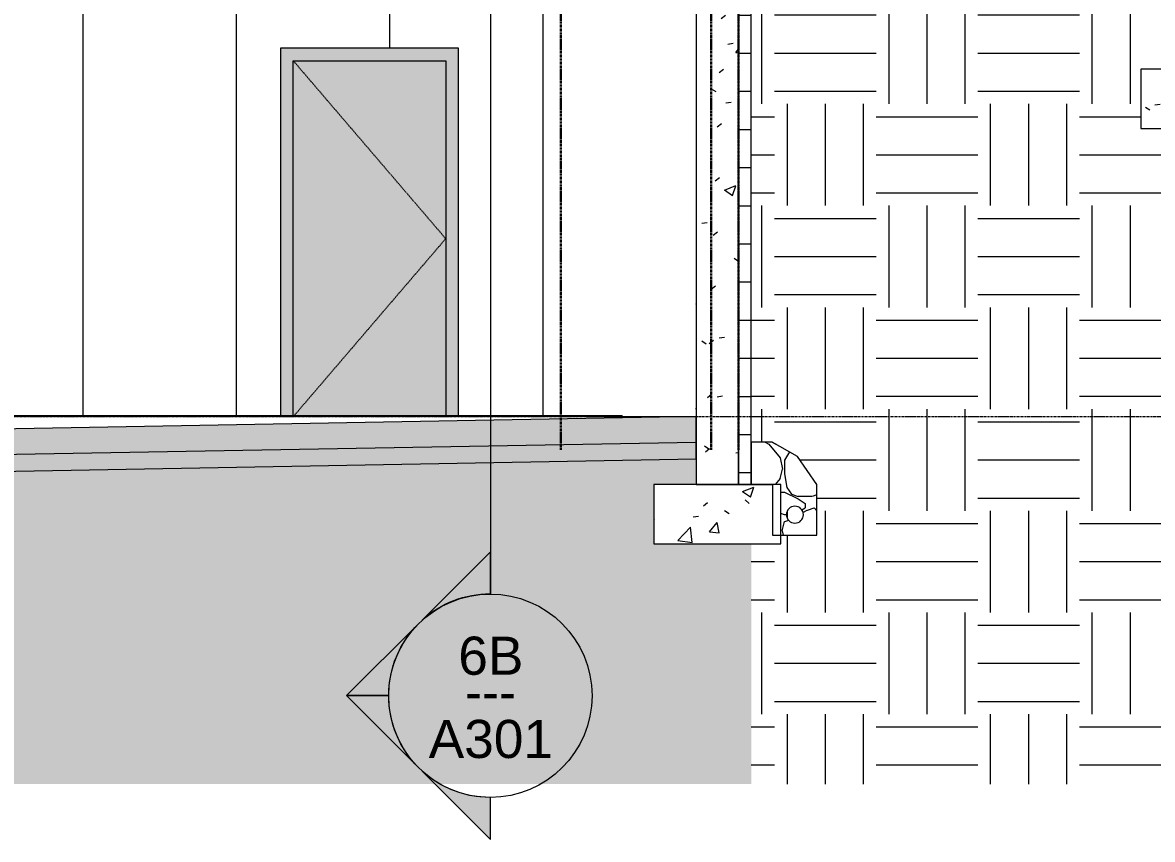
# Model space of a CAD drawing. Header units: inches. Extents: x 1718 to 6958, y -253 to 585.
# Drawn here: x 3660.3 to 3927, y -251.8 to -59 of the extents above; entities that cross this region are included whole.
import ezdxf

# ---------------------------------------------------------------- set-up
doc = ezdxf.new("R2010")
doc.units = ezdxf.units.IN
doc.header["$MEASUREMENT"] = 0
for name, pattern in [('Dash 1_16_', [0.125, 0.0625, -0.0625]), ('Grid Line 1_2_', [0.875, 0.5, -0.125, 0.125, -0.125]), ('Grid Line 1_2__2_', [0.875, 0.5, -0.125, 0.125, -0.125])]:
    doc.linetypes.add(name, pattern=pattern)
for name, color, linetype, lineweight in [('0-1', 7, 'Continuous', 5), ('0-2', 250, 'Continuous', 9), ('A-DOOR-2', 250, 'Dash 1_16_', 9), ('A-DOOR-6', 55, 'Continuous', 9), ('A-DOOR-FRAM-2', 250, 'Continuous', 9), ('A-DOOR-FRAM-4', 55, 'Continuous', 9), ('A-FLOR', 192, 'Continuous', 13), ('A-FLOR-6', 192, 'Continuous', 9), ('A-FLOR-LEVL-5', 51, 'Grid Line 1_2_', 9), ('A-FLOR-MCUT', 51, 'Continuous', 13), ('A-FLOR-PATT-1', 252, 'Continuous', 9), ('A-GENM-1', 55, 'Continuous', 9), ('A-GENM-2', 250, 'Continuous', 9), ('A-WALL-PATT-1', 252, 'Continuous', 9), ('A-WALL-PATT-2', 250, 'Continuous', 9), ('C-TOPO-1', 252, 'Continuous', 9), ('C-TOPO-2', 250, 'Continuous', 9), ('G-ANNO-SYMB', 111, 'Continuous', 9), ('S-FNDN-1', 250, 'Continuous', 9), ('S-FNDN-3', 252, 'Continuous', 9), ('S-FNDN-5', 32, 'Continuous', 9), ('S-GRID-1', 1, 'Grid Line 1_2__2_', 30)]:
    doc.layers.add(name, color=color, linetype=linetype, lineweight=lineweight)
doc.styles.add('Arial', font='arial.ttf', dxfattribs={"height": 9})
doc.styles.add('Century Gothic', font='ufonts.com_century-gothic.ttf', dxfattribs={"height": 9})
pattern_1 = [(0, (3261.815, 68.768), (24, 24), [24, -24]), (0, (3261.815, 77.768), (24, 24), [24, -24]), (0, (3261.815, 86.768), (24, 24), [24, -24]), (90, (3264.815, 89.768), (-24, 24), [24, -24]), (90, (3273.815, 89.768), (-24, 24), [24, -24]), (90, (3282.815, 89.768), (-24, 24), [24, -24])]
pattern_2 = [(50, (3261.815, 68.768), (27.5427, -2.40992), [2.88, -31.68]), (355, (3261.815, 68.768), (-5.32784, 28.88427), [2.304, -25.344]), (100.451, (3264.11, 68.567), (22.2153, 26.47393), [2.448, -26.924]), (46.184, (3261.815, 76.448), (40.9819, -6.3564), [4.32, -47.52]), (96.636, (3265.23, 75.918), (35.8907, 37.4062), [3.671, -40.386]), (351.184, (3261.815, 76.45), (35.891, 37.4062), [3.456, -38.016]), (21, (3265.655, 74.528), (22.92104, -15.46073), [2.88, -31.68]), (326, (3265.655, 74.528), (9.34353, 27.84574), [2.304, -25.344]), (71.451, (3267.565, 73.24), (32.26477, 12.3844), [2.448, -26.924]), (37.5, (3261.815, 68.768), (0.466855, 12.78271), [1.267, -23.77, 1.267, -24.461, -25.44]), (37.5, (3261.815, 68.768), (0.466855, 12.78271), [-50.765, 1.267, -24.173]), (7.5, (3261.815, 68.768), (10.10159, 15.14509), [1.267, -13.402, 1.267, -23.194, -9.696]), (7.5, (3261.815, 68.768), (10.10159, 15.14509), [-39.13, 1.267, -8.429]), (327.5, (3253.252, 68.768), (20.49916, -0.86578), [1.267, -8.333, 1.267, -28.685, -39.744]), (327.5, (3253.252, 68.768), (20.49916, -0.86578), [-39.552, 1.267, -38.477]), (317.5, (3249.412, 68.768), (22.39478, 3.8443), [1.267, -11.213, 1.267, -18.624, -28.224]), (317.5, (3249.412, 68.768), (22.39478, 3.8443), [-32.371, 1.267, -26.957])]
pattern_3 = [(212.005, (3258.59, 76.83), (-161.240282, -107.491823), [5.07, -501.974]), (213.69, (3261.815, 78.98), (-53.74635, -53.74678), [3.876, -189.91]), (198.435, (3263.427, 79.517), (-107.49304, -53.74648), [1.7, -168.262]), (180, (3265.577, 79.517), (-7e-15, -53.747), [2.15, -51.597]), (161.565, (3267.189, 78.98), (-53.74607, 5e-05), [1.7, -168.262]), (333.435, (3267.727, 117.677), (53.74613, 5e-05), [2.404, -117.777]), (296.565, (3267.19, 118.752), (53.74653, -53.74707), [1.202, -118.979]), (270, (3267.19, 121.44), (53.747, 3e-15), [2.687, -51.059]), (186.34, (3267.727, 86.504), (-429.972726, -53.744812), [4.867, -481.829]), (296.565, (3279.55, 119.827), (53.74653, -53.74707), [1.202, -118.979]), (303.69, (3278.476, 121.44), (53.74678, -53.74635), [1.938, -191.848]), (229.399, (3287.076, 97.791), (-268.731142, -322.481306), [4.955, -490.564]), (243.435, (3288.688, 101.016), (5e-05, -53.74613), [3.605, -116.576]), (213.69, (3307.499, 95.104), (-53.74635, -53.74678), [1.938, -191.848]), (33.69, (3291.375, 80.055), (53.74635, 53.74678), [1.938, -191.848]), (0, (3290.3, 80.055), (0, 53.747), [1.075, -52.672]), (333.435, (3289.225, 80.592), (53.74613, 5e-05), [1.202, -118.979]), (284.036, (3288.688, 82.742), (53.74545, -161.2401), [2.216, -219.387]), (270, (3288.69, 83.817), (53.747, 3e-15), [1.075, -52.672]), (243.435, (3288.688, 84.892), (5e-05, -53.74613), [1.202, -118.979]), (135, (3288.688, 85.43), (-53.7472, 4e-15), [0.76, -75.249]), (90, (3288.69, 84.89), (-53.747, 3e-15), [0.537, -53.209]), (18.435, (3308.037, 109.615), (107.49304, 53.74648), [3.399, -166.562]), (6.34, (3311.262, 110.69), (429.972726, 53.744812), [4.867, -481.829]), (180, (3309.11, 97.79), (-7e-15, -53.747), [3.225, -50.522]), (197.354, (3317.711, 100.478), (-161.2394906, -53.746161), [9.01, -891.947]), (198.435, (3319.324, 101.016), (-107.49304, -53.74648), [1.7, -168.262]), (213.69, (3320.936, 102.091), (-53.74635, -53.74678), [1.938, -191.848]), (251.565, (3321.473, 103.703), (-5e-05, -53.74607), [1.7, -168.262]), (243.435, (3322.01, 104.778), (5e-05, -53.74613), [1.202, -118.979]), (270, (3322.01, 105.853), (53.747, 3e-15), [1.075, -52.672]), (293.199, (3320.398, 109.615), (53.74725, -107.493233), [4.093, -405.228]), (315, (3318.786, 111.228), (53.7472, 0), [2.28, -73.729]), (0, (3316.1, 111.23), (0, 53.747), [2.687, -51.059]), (341.565, (3304.275, 98.329), (53.74607, -5e-05), [1.7, -168.262]), (303.69, (3303.2, 99.941), (53.74678, -53.74635), [1.938, -191.848]), (279.462, (3302.662, 103.166), (53.74512, -268.732805), [3.269, -323.658]), (270, (3302.66, 106.39), (53.747, 3e-15), [3.225, -50.522]), (239.036, (3304.275, 109.078), (-53.74743, -107.492684), [3.134, -310.26]), (188.13, (3308.037, 109.615), (-322.479255, -53.746045), [3.8, -376.245]), (116.565, (3268.264, 108.003), (-53.74653, 53.74707), [1.202, -118.979]), (135, (3269.34, 106.928), (-53.7472, 4e-15), [1.52, -74.489]), (168.69, (3272.027, 106.39), (-53.7468, -0.00033), [2.741, -271.314]), (191.31, (3274.714, 106.928), (-214.98617, -53.74725), [2.741, -271.314]), (194.036, (3276.864, 107.465), (-161.2401, -53.74545), [2.216, -219.387]), (236.31, (3277.939, 109.078), (-53.74616, -107.49347), [1.938, -191.848]), (236.31, (3279.014, 110.69), (-53.74616, -107.49347), [1.938, -191.848]), (270, (3279.014, 112.303), (53.747, 3e-15), [1.612, -52.134]), (291.801, (3277.939, 114.99), (53.745405, -107.493845), [2.894, -286.54]), (116.565, (3278.476, 103.703), (-53.74653, 53.74707), [2.404, -117.777]), (168.69, (3281.163, 103.166), (-53.7468, -0.00033), [2.741, -271.314]), (194.036, (3283.313, 103.703), (-161.2401, -53.74545), [2.216, -219.387]), (225, (3284.926, 105.316), (4e-15, -53.7472), [2.28, -73.729]), (251.565, (3285.463, 106.928), (-5e-05, -53.74607), [1.7, -168.262]), (296.565, (3284.388, 109.078), (53.74653, -53.74707), [2.404, -117.777]), (315, (3283.313, 110.153), (53.7472, 0), [1.52, -74.489]), (326.31, (3281.701, 111.228), (107.49347, -53.74616), [1.938, -191.848]), (0, (3280.626, 111.23), (0, 53.747), [1.075, -52.672]), (33.69, (3279.014, 110.153), (53.74635, 53.74678), [1.938, -191.848]), (71.565, (3278.476, 108.54), (5e-05, 53.74607), [1.7, -168.262]), (63.435, (3277.94, 107.465), (-5e-05, 53.74613), [1.202, -118.979]), (71.565, (3277.401, 105.853), (5e-05, 53.74607), [1.7, -168.262]), (104.036, (3277.401, 103.703), (-53.74545, 161.2401), [2.216, -219.387]), (45, (3276.326, 102.628), (0, 53.7472), [1.52, -74.489]), (18.435, (3274.714, 102.091), (107.49304, 53.74648), [1.7, -168.262]), (0, (3272.027, 102.09), (0, 53.747), [2.687, -51.059]), (14.036, (3269.877, 101.553), (161.2401, 53.74545), [2.216, -219.387]), (341.565, (3268.264, 102.091), (53.74607, -5e-05), [1.7, -168.262]), (270, (3268.264, 103.703), (53.747, 3e-15), [1.612, -52.134]), (225, (3269.877, 105.316), (4e-15, -53.7472), [2.28, -73.729]), (198.435, (3273.102, 106.39), (-107.49304, -53.74648), [3.399, -166.562]), (180, (3275.79, 106.39), (-7e-15, -53.747), [2.687, -51.059]), (153.435, (3276.864, 105.853), (-53.74613, -5e-05), [1.202, -118.979]), (206.565, (3297.287, 97.254), (-53.74707, -53.74653), [1.202, -118.979]), (146.31, (3298.9, 96.179), (-107.49347, 53.74616), [1.938, -191.848]), (119.745, (3301.05, 92.416), (-161.240006, 268.73295), [4.333, -428.985]), (95.711, (3301.587, 87.042), (-53.74997, 483.718242), [5.401, -534.745]), (90, (3301.587, 86.504), (-53.747, 3e-15), [0.537, -53.209]), (63.435, (3301.05, 85.43), (-5e-05, 53.74613), [1.202, -118.979]), (26.565, (3299.975, 84.892), (53.74707, 53.74653), [1.202, -118.979]), (0, (3298.36, 84.89), (0, 53.747), [1.612, -52.134]), (0, (3297.825, 84.89), (0, 53.747), [0.537, -53.209]), (0, (3296.75, 84.89), (0, 53.747), [1.075, -52.672]), (326.31, (3295.138, 85.967), (107.49347, -53.74616), [1.938, -191.848]), (333.435, (3294.063, 86.504), (53.74613, 5e-05), [1.202, -118.979]), (284.036, (3293.525, 88.654), (53.74545, -161.2401), [2.216, -219.387]), (270, (3293.525, 89.73), (53.747, 3e-15), [1.075, -52.672]), (270, (3293.525, 91.34), (53.747, 3e-15), [1.612, -52.134]), (258.69, (3294.063, 94.029), (0.00033, -53.7468), [2.741, -271.314]), (231.34, (3296.213, 96.716), (-161.240446, -214.986075), [3.441, -340.704]), (270, (3307.5, 95.64), (53.747, 3e-15), [0.537, -53.209]), (270, (3307.5, 96.18), (53.747, 3e-15), [0.537, -53.209]), (326.31, (3305.887, 97.254), (107.49347, -53.74616), [1.938, -191.848]), (333.435, (3302.662, 98.866), (53.74613, 5e-05), [3.605, -116.576]), (0, (3299.975, 98.866), (0, 53.747), [2.687, -51.059]), (63.435, (3299.437, 97.79), (-5e-05, 53.74613), [1.202, -118.979]), (90, (3299.437, 95.64), (-53.747, 3e-15), [2.15, -51.597]), (135, (3301.05, 94.03), (-53.7472, 4e-15), [2.28, -73.729]), (161.565, (3302.662, 93.491), (-53.74607, 5e-05), [1.7, -168.262]), (180, (3304.275, 93.49), (-7e-15, -53.747), [1.612, -52.134]), (198.435, (3305.887, 94.029), (-107.49304, -53.74648), [1.7, -168.262]), (351.87, (3284.926, 123.052), (53.746196, 0.000237), [7.601, -372.445]), (14.036, (3282.776, 122.514), (161.2401, 53.74545), [2.216, -219.387]), (53.13, (3281.163, 120.365), (107.49389, 161.23961), [2.687, -266.045]), (95.194, (3281.701, 114.452), (-53.742522, 537.465678), [5.937, -587.714]), (101.31, (3282.238, 111.765), (-53.74725, 214.98617), [2.741, -271.314]), (143.13, (3284.388, 110.153), (-161.23961, 107.49389), [2.687, -266.045]), (161.565, (3286.001, 109.615), (-53.74607, 5e-05), [1.7, -168.262]), (198.435, (3287.613, 110.153), (-107.49304, -53.74648), [1.7, -168.262]), (225, (3290.3, 112.84), (4e-15, -53.7472), [3.8, -72.209]), (228.814, (3294.063, 117.14), (-322.479887, -376.225462), [5.713, -565.62]), (251.565, (3294.6, 118.752), (-5e-05, -53.74607), [1.7, -168.262]), (270, (3294.6, 119.29), (53.747, 3e-15), [0.537, -53.209]), (288.435, (3294.063, 120.902), (53.74648, -107.49304), [1.7, -168.262]), (326.31, (3292.45, 121.977), (107.49347, -53.74616), [1.938, -191.848]), (90, (3267.727, 109.08), (-53.747, 3e-15), [3.762, -49.984]), (338.199, (3275.251, 116.065), (161.239646, -53.74576), [2.894, -286.54]), (0, (3272.027, 116.065), (0, 53.747), [3.225, -50.522]), (30.964, (3269.339, 114.452), (161.23977, 107.4936), [3.134, -310.26]), (45, (3267.727, 112.84), (0, 53.7472), [2.28, -73.729]), (90, (3259.127, 91.88), (-53.747, 3e-15), [3.762, -49.984]), (116.565, (3260.74, 88.654), (-53.74653, 53.74707), [3.605, -116.576]), (153.435, (3263.965, 87.042), (-53.74613, -5e-05), [3.605, -116.576]), (180, (3266.65, 87.04), (-7e-15, -53.747), [2.687, -51.059]), (218.66, (3269.339, 89.192), (-53.746083, -53.746755), [3.441, -340.704]), (231.34, (3271.489, 91.879), (-161.240446, -214.986075), [3.441, -340.704]), (213.69, (3274.714, 94.029), (-53.74635, -53.74678), [3.876, -189.91]), (239.036, (3276.326, 96.716), (-53.74743, -107.492684), [3.134, -310.26]), (270, (3276.326, 97.79), (53.747, 3e-15), [1.075, -52.672]), (270, (3276.326, 99.403), (53.747, 3e-15), [1.612, -52.134]), (315, (3274.714, 101.016), (53.7472, 0), [2.28, -73.729]), (350.538, (3271.489, 101.553), (53.746303, 0.000467), [3.269, -323.658]), (14.036, (3267.189, 100.478), (161.2401, 53.74545), [4.432, -217.171]), (18.435, (3262.352, 98.866), (107.49304, 53.74648), [5.099, -164.863]), (45, (3260.74, 97.254), (0, 53.7472), [2.28, -73.729]), (45, (3259.127, 95.64), (0, 53.7472), [2.28, -73.729]), (108.435, (3270.952, 83.817), (-53.74648, 107.49304), [3.399, -166.562]), (126.87, (3272.564, 81.667), (-53.7463, 53.7465), [2.687, -266.045]), (146.31, (3274.176, 80.592), (-107.49347, 53.74616), [1.938, -191.848]), (161.565, (3275.789, 80.055), (-53.74607, 5e-05), [1.7, -168.262]), (135, (3277.4, 78.442), (-53.7472, 4e-15), [2.28, -73.729]), (161.565, (3279.014, 77.905), (-53.74607, 5e-05), [1.7, -168.262]), (180, (3280.626, 77.905), (-7e-15, -53.747), [1.612, -52.134]), (206.565, (3281.7, 78.442), (-53.74707, -53.74653), [1.202, -118.979]), (206.565, (3283.85, 79.517), (-53.74707, -53.74653), [2.404, -117.777]), (189.462, (3287.076, 80.055), (-268.732805, -53.74512), [3.269, -323.658]), (243.435, (3288.15, 82.205), (5e-05, -53.74613), [2.404, -117.777]), (270, (3288.15, 82.74), (53.747, 3e-15), [0.537, -53.209]), (270, (3288.15, 83.817), (53.747, 3e-15), [1.075, -52.672]), (326.31, (3286.538, 87.042), (107.49347, -53.74616), [1.938, -191.848]), (327.995, (3282.238, 89.729), (268.733967, -161.238084), [5.07, -501.974]), (329.036, (3279.551, 91.341), (107.492684, -53.74743), [3.134, -310.26]), (341.565, (3276.326, 92.416), (53.74607, -5e-05), [3.399, -166.562]), (0, (3274.176, 92.416), (0, 53.747), [2.15, -51.597]), (33.69, (3272.564, 91.341), (53.74635, 53.74678), [1.938, -191.848]), (53.13, (3270.952, 89.192), (107.49389, 161.23961), [2.687, -266.045]), (63.435, (3269.877, 87.042), (-5e-05, 53.74613), [2.404, -117.777]), (225, (3294.6, 82.742), (4e-15, -53.7472), [2.28, -73.729]), (236.31, (3295.675, 84.354), (-53.74616, -107.49347), [1.938, -191.848]), (270, (3295.675, 84.89), (53.747, 3e-15), [0.537, -53.209]), (315, (3294.6, 85.967), (53.7472, 0), [1.52, -74.489]), (333.435, (3292.45, 87.042), (53.74613, 5e-05), [2.404, -117.777]), (18.435, (3289.225, 85.967), (107.49304, 53.74648), [3.399, -166.562]), (75.964, (3288.688, 83.817), (0.00026, 53.74662), [2.216, -219.387]), (71.565, (3264.502, 73.605), (5e-05, 53.74607), [1.7, -168.262]), (135, (3265.577, 72.53), (-53.7472, 4e-15), [1.52, -74.489]), (146.31, (3267.189, 71.455), (-107.49347, 53.74616), [1.938, -191.848]), (153.435, (3269.34, 70.38), (-53.74613, -5e-05), [2.404, -117.777]), (180, (3269.877, 70.38), (-7e-15, -53.747), [0.537, -53.209]), (161.565, (3271.489, 69.843), (-53.74607, 5e-05), [1.7, -168.262]), (180, (3273.64, 69.843), (-7e-15, -53.747), [2.15, -51.597]), (198.435, (3275.251, 70.38), (-107.49304, -53.74648), [1.7, -168.262]), (210.964, (3277.939, 71.993), (-161.23977, -107.4936), [3.134, -310.26]), (206.565, (3279.014, 72.53), (-53.74707, -53.74653), [1.202, -118.979]), (251.565, (3279.551, 74.143), (-5e-05, -53.74607), [1.7, -168.262]), (303.69, (3278.476, 75.755), (53.74678, -53.74635), [1.938, -191.848]), (306.87, (3276.864, 77.905), (53.7463, -53.7465), [2.687, -266.045]), (323.13, (3274.714, 79.517), (161.23961, -107.49389), [2.687, -266.045]), (345.964, (3272.564, 80.055), (53.74662, -0.00026), [2.216, -219.387]), (18.435, (3270.952, 79.517), (107.49304, 53.74648), [1.7, -168.262]), (30.964, (3268.264, 77.905), (161.23977, 107.4936), [3.134, -310.26]), (39.806, (3265.04, 75.217), (53.745895, 53.74734), [4.198, -415.576]), (135, (3281.163, 70.38), (-53.7472, 4e-15), [0.76, -75.249]), (153.435, (3282.238, 69.843), (-53.74613, -5e-05), [1.202, -118.979]), (191.31, (3284.926, 70.38), (-214.98617, -53.74725), [2.741, -271.314]), (165.964, (3287.076, 69.843), (-53.74662, 0.00026), [2.216, -219.387]), (175.236, (3293.525, 69.305), (-53.74662, 0.000751), [6.472, -640.722]), (206.565, (3294.6, 69.843), (-53.74707, -53.74653), [1.202, -118.979]), (225, (3295.675, 70.918), (4e-15, -53.7472), [1.52, -74.489]), (270, (3295.675, 73.605), (53.747, 3e-15), [2.687, -51.059]), (270, (3295.675, 75.217), (53.747, 3e-15), [1.612, -52.134]), (308.66, (3293.525, 77.905), (53.746755, -53.746083), [3.441, -340.704]), (338.199, (3290.838, 78.98), (161.239646, -53.74576), [2.894, -286.54]), (348.69, (3288.151, 79.517), (53.7468, 0.00033), [2.741, -271.314]), (18.435, (3283.313, 77.905), (107.49304, 53.74648), [5.099, -164.863]), (36.87, (3281.163, 76.292), (53.7465, 53.7463), [2.687, -266.045]), (68.199, (3280.089, 73.605), (53.74576, 161.239646), [2.894, -286.54]), (101.31, (3280.626, 70.918), (-53.74725, 214.98617), [2.741, -271.314]), (348.69, (3275.789, 121.977), (53.7468, 0.00033), [2.741, -271.314]), (354.806, (3269.877, 122.514), (53.746727, 0.000402), [5.937, -587.714]), (0, (3268.264, 122.514), (0, 53.747), [1.612, -52.134]), (45, (3267.19, 121.44), (0, 53.7472), [1.52, -74.489]), (180, (3271.49, 116.6), (-7e-15, -53.747), [1.612, -52.134]), (188.13, (3275.251, 117.14), (-322.479255, -53.746045), [3.8, -376.245]), (172.875, (3279.551, 116.602), (-53.74698, 0.00048), [4.333, -428.985]), (225, (3280.09, 117.14), (4e-15, -53.7472), [0.76, -75.249]), (270, (3280.09, 118.75), (53.747, 3e-15), [1.612, -52.134]), (161.565, (3297.287, 120.365), (-53.74607, 5e-05), [1.7, -168.262]), (180, (3299.437, 120.365), (-7e-15, -53.747), [2.15, -51.597]), (198.435, (3301.05, 120.902), (-107.49304, -53.74648), [1.7, -168.262]), (170.538, (3304.275, 120.365), (-53.746303, -0.000467), [3.269, -323.658]), (213.69, (3305.887, 121.44), (-53.74635, -53.74678), [1.938, -191.848]), (270, (3305.887, 121.977), (53.747, 3e-15), [0.537, -53.209]), (296.565, (3305.35, 123.052), (53.74653, -53.74707), [1.202, -118.979]), (341.565, (3302.125, 124.127), (53.74607, -5e-05), [3.399, -166.562]), (341.565, (3298.9, 125.202), (53.74607, -5e-05), [3.399, -166.562]), (14.036, (3296.75, 124.664), (161.2401, 53.74545), [2.216, -219.387]), (45, (3295.138, 123.052), (0, 53.7472), [2.28, -73.729]), (104.036, (3295.675, 120.902), (-53.74545, 161.2401), [2.216, -219.387]), (0, (3253.753, 74.143), (0, 53.747), [0.537, -53.209]), (315, (3252.678, 75.217), (53.7472, 0), [1.52, -74.489]), (274.764, (3252.14, 81.667), (53.749818, -591.21148), [6.472, -640.722]), (255.964, (3252.678, 83.817), (-0.00026, -53.74662), [2.216, -219.387]), (225, (3253.753, 84.892), (4e-15, -53.7472), [1.52, -74.489]), (198.435, (3258.59, 86.504), (-107.49304, -53.74648), [5.099, -164.863]), (180, (3259.127, 86.504), (-7e-15, -53.747), [0.537, -53.209]), (171.87, (3262.89, 85.967), (-53.746196, -0.000237), [3.8, -376.245]), (146.31, (3269.339, 85.429), (-107.49347, 53.74616), [1.938, -191.848]), (108.435, (3270.414, 82.205), (-53.74648, 107.49304), [3.399, -166.562]), (90, (3270.414, 81.667), (-53.747, 3e-15), [0.537, -53.209]), (71.565, (3269.877, 80.055), (5e-05, 53.74607), [1.7, -168.262]), (26.565, (3268.802, 79.517), (53.74707, 53.74653), [1.202, -118.979]), (18.435, (3267.189, 78.98), (107.49304, 53.74648), [1.7, -168.262]), (126.87, (3296.213, 75.217), (-53.7463, 53.7465), [2.687, -266.045]), (123.69, (3297.287, 73.605), (-53.74678, 53.74635), [1.938, -191.848]), (149.036, (3299.975, 71.993), (-107.492684, 53.74743), [3.134, -310.26]), (168.69, (3302.662, 71.455), (-53.7468, -0.00033), [2.741, -271.314]), (213.69, (3304.275, 72.53), (-53.74635, -53.74678), [1.938, -191.848]), (251.565, (3304.812, 74.143), (-5e-05, -53.74607), [1.7, -168.262]), (270, (3304.81, 74.68), (53.747, 3e-15), [0.537, -53.209]), (279.462, (3304.275, 77.905), (53.74512, -268.732805), [3.269, -323.658]), (243.435, (3304.812, 78.98), (5e-05, -53.74613), [1.202, -118.979]), (270, (3304.81, 79.517), (53.747, 3e-15), [0.537, -53.209]), (296.565, (3303.2, 82.742), (53.74653, -53.74707), [3.605, -116.576]), (329.036, (3300.512, 84.354), (107.492684, -53.74743), [3.134, -310.26]), (8.13, (3296.75, 83.817), (322.479255, 53.746045), [3.8, -376.245]), (45, (3294.6, 81.667), (0, 53.7472), [3.04, -72.969]), (45, (3293.525, 80.592), (0, 53.7472), [1.52, -74.489]), (90, (3293.525, 78.98), (-53.747, 3e-15), [1.612, -52.134]), (123.69, (3294.6, 77.367), (-53.74678, 53.74635), [1.938, -191.848]), (101.31, (3302.662, 87.042), (-53.74725, 214.98617), [2.741, -271.314]), (108.435, (3303.2, 85.429), (-53.74648, 107.49304), [1.7, -168.262]), (135, (3303.737, 84.892), (-53.7472, 4e-15), [0.76, -75.249]), (180, (3305.35, 84.89), (-7e-15, -53.747), [1.612, -52.134]), (213.69, (3306.962, 85.967), (-53.74635, -53.74678), [1.938, -191.848]), (187.125, (3311.262, 86.504), (-376.225893, -53.746004), [4.333, -428.985]), (236.31, (3312.336, 88.117), (-53.74616, -107.49347), [1.938, -191.848]), (270, (3312.336, 88.654), (53.747, 3e-15), [0.537, -53.209]), (288.435, (3311.799, 90.267), (53.74648, -107.49304), [1.7, -168.262]), (285.945, (3310.724, 94.029), (53.74574, -161.239833), [3.913, -387.368]), (315, (3309.65, 95.104), (53.7472, 0), [1.52, -74.489]), (18.435, (3308.037, 94.566), (107.49304, 53.74648), [1.7, -168.262]), (29.745, (3304.275, 92.416), (268.73295, 161.240006), [4.333, -428.985]), (18.435, (3302.662, 91.879), (107.49304, 53.74648), [1.7, -168.262]), (75.964, (3302.125, 89.729), (0.00026, 53.74662), [2.216, -219.387]), (180, (3286.54, 103.703), (-7e-15, -53.747), [1.612, -52.134]), (180, (3287.613, 103.703), (-7e-15, -53.747), [1.075, -52.672]), (135, (3288.688, 102.628), (-53.7472, 4e-15), [1.52, -74.489]), (90, (3288.69, 101.016), (-53.747, 3e-15), [1.612, -52.134]), (26.565, (3280.626, 92.416), (53.74707, 53.74653), [3.605, -116.576]), (341.565, (3279.014, 92.954), (53.74607, -5e-05), [1.7, -168.262]), (300.964, (3277.401, 95.641), (107.4936, -161.23977), [3.134, -310.26]), (71.565, (3287.613, 97.254), (5e-05, 53.74607), [1.7, -168.262]), (90, (3287.613, 94.566), (-53.747, 3e-15), [2.687, -51.059]), (123.69, (3288.688, 92.954), (-53.74678, 53.74635), [1.938, -191.848]), (153.435, (3290.838, 91.88), (-53.74613, -5e-05), [2.404, -117.777]), (198.435, (3292.45, 92.416), (-107.49304, -53.74648), [1.7, -168.262]), (243.435, (3292.988, 93.49), (5e-05, -53.74613), [1.202, -118.979]), (255.964, (3293.525, 95.641), (-0.00026, -53.74662), [2.216, -219.387]), (251.565, (3294.063, 97.254), (-5e-05, -53.74607), [1.7, -168.262]), (291.801, (3292.988, 99.941), (53.745405, -107.493845), [2.894, -286.54]), (323.13, (3290.838, 101.553), (161.23961, -107.49389), [2.687, -266.045]), (18.435, (3289.225, 101.016), (107.49304, 53.74648), [1.7, -168.262]), (63.435, (3288.15, 98.866), (-5e-05, 53.74613), [2.404, -117.777]), (135, (3283.85, 89.192), (-53.7472, 4e-15), [2.28, -73.729]), (149.036, (3286.538, 87.579), (-107.492684, 53.74743), [3.134, -310.26]), (146.31, (3288.151, 86.504), (-107.49347, 53.74616), [1.938, -191.848]), (180, (3289.225, 86.504), (-7e-15, -53.747), [1.075, -52.672]), (210.964, (3291.913, 88.117), (-161.23977, -107.4936), [3.134, -310.26]), (243.435, (3292.45, 89.192), (5e-05, -53.74613), [1.202, -118.979]), (303.69, (3291.375, 90.804), (53.74678, -53.74635), [1.938, -191.848]), (321.34, (3288.688, 92.954), (214.986075, -161.240446), [3.441, -340.704]), (345.964, (3286.538, 93.491), (53.74662, -0.00026), [2.216, -219.387]), (11.31, (3283.851, 92.954), (214.98617, 53.74725), [2.741, -271.314]), (26.565, (3282.776, 92.416), (53.74707, 53.74653), [1.202, -118.979]), (71.565, (3282.238, 90.804), (5e-05, 53.74607), [1.7, -168.262]), (15.945, (3281.163, 102.628), (161.239833, 53.74574), [3.913, -387.368]), (29.745, (3277.401, 100.478), (268.73295, 161.240006), [4.333, -428.985]), (63.435, (3276.864, 99.403), (-5e-05, 53.74613), [1.202, -118.979]), (90, (3276.864, 97.79), (-53.747, 3e-15), [1.612, -52.134]), (104.036, (3277.401, 95.641), (-53.74545, 161.2401), [2.216, -219.387]), (120.964, (3279.014, 92.954), (-107.4936, 161.23977), [3.134, -310.26]), (153.435, (3309.112, 121.44), (-53.74613, -5e-05), [1.202, -118.979]), (180, (3310.187, 121.44), (-7e-15, -53.747), [1.075, -52.672]), (209.745, (3313.949, 123.589), (-268.73295, -161.240006), [4.333, -428.985]), (225, (3316.1, 125.74), (4e-15, -53.7472), [3.04, -72.969]), (239.036, (3317.711, 128.427), (-53.74743, -107.492684), [3.134, -310.26]), (239.036, (3319.324, 131.114), (-53.74743, -107.492684), [3.134, -310.26]), (270, (3319.324, 131.65), (53.747, 3e-15), [0.537, -53.209]), (333.435, (3318.25, 132.19), (53.74613, 5e-05), [1.202, -118.979]), (0, (3316.636, 132.19), (0, 53.747), [1.612, -52.134]), (45, (3315.024, 130.576), (0, 53.7472), [2.28, -73.729]), (26.565, (3308.574, 127.352), (53.74707, 53.74653), [7.211, -112.97]), (30.964, (3305.887, 125.739), (161.23977, 107.4936), [3.134, -310.26]), (90, (3305.887, 124.664), (-53.747, 3e-15), [1.075, -52.672]), (128.66, (3308.037, 121.977), (-53.746755, 53.746083), [3.441, -340.704]), (255.964, (3302.125, 104.241), (-0.00026, -53.74662), [2.216, -219.387]), (281.31, (3301.587, 106.928), (53.74725, -214.98617), [2.741, -271.314]), (309.806, (3298.9, 110.153), (53.74734, -53.745895), [4.198, -415.576]), (329.036, (3296.213, 111.765), (107.492684, -53.74743), [3.134, -310.26]), (345.964, (3294.063, 112.303), (53.74662, -0.00026), [2.216, -219.387]), (0, (3291.913, 112.303), (0, 53.747), [2.15, -51.597]), (26.565, (3289.763, 111.228), (53.74707, 53.74653), [2.404, -117.777]), (45, (3288.15, 109.615), (0, 53.7472), [2.28, -73.729]), (53.13, (3286.538, 107.465), (107.49389, 161.23961), [2.687, -266.045]), (90, (3286.54, 105.853), (-53.747, 3e-15), [1.612, -52.134]), (135, (3288.15, 104.24), (-53.7472, 4e-15), [2.28, -73.729]), (144.462, (3291.913, 101.553), (-161.23894, 107.49382), [4.623, -457.722]), (135, (3294.6, 98.866), (-53.7472, 4e-15), [3.8, -72.209]), (153.435, (3296.75, 97.79), (-53.74613, -5e-05), [2.404, -117.777]), (206.565, (3298.9, 98.866), (-53.74707, -53.74653), [2.404, -117.777]), (230.194, (3301.587, 102.091), (-214.98784, -268.731413), [4.198, -415.576]), (66.801, (3294.6, 114.99), (107.495275, 268.731896), [4.093, -405.228]), (90, (3294.6, 113.38), (-53.747, 3e-15), [1.612, -52.134]), (153.435, (3295.675, 112.84), (-53.74613, -5e-05), [1.202, -118.979]), (153.435, (3297.825, 111.765), (-53.74613, -5e-05), [2.404, -117.777]), (149.036, (3300.512, 110.153), (-107.492684, 53.74743), [3.134, -310.26]), (180, (3303.2, 110.153), (-7e-15, -53.747), [2.687, -51.059]), (180, (3306.424, 110.153), (-7e-15, -53.747), [3.225, -50.522]), (213.69, (3308.037, 111.228), (-53.74635, -53.74678), [1.938, -191.848]), (243.435, (3309.112, 113.378), (5e-05, -53.74613), [2.404, -117.777]), (277.125, (3308.574, 117.677), (53.746004, -376.225893), [4.333, -428.985]), (315, (3307.5, 118.752), (53.7472, 0), [1.52, -74.489]), (341.565, (3305.887, 119.29), (53.74607, -5e-05), [1.7, -168.262]), (352.875, (3301.587, 119.827), (53.74698, -0.00048), [4.333, -428.985]), (0, (3298.9, 119.827), (0, 53.747), [2.687, -51.059]), (21.801, (3296.213, 118.752), (107.493845, 53.745405), [2.894, -286.54]), (90, (3320.4, 116.065), (-53.747, 3e-15), [2.15, -51.597]), (90, (3320.4, 113.915), (-53.747, 3e-15), [2.15, -51.597]), (56.31, (3319.324, 112.303), (53.74616, 107.49347), [1.938, -191.848]), (18.435, (3317.711, 111.765), (107.49304, 53.74648), [1.7, -168.262]), (0, (3312.336, 111.765), (0, 53.747), [5.375, -48.372]), (341.565, (3310.724, 112.303), (53.74607, -5e-05), [1.7, -168.262]), (296.565, (3310.187, 113.378), (53.74653, -53.74707), [1.202, -118.979]), (278.13, (3309.649, 117.14), (53.746045, -322.479255), [3.8, -376.245]), (270, (3309.65, 117.677), (53.747, 3e-15), [0.537, -53.209]), (251.565, (3310.187, 119.29), (-5e-05, -53.74607), [1.7, -168.262]), (225, (3311.8, 120.902), (4e-15, -53.7472), [2.28, -73.729]), (218.66, (3314.486, 123.052), (-53.746083, -53.746755), [3.441, -340.704]), (225, (3316.1, 124.664), (4e-15, -53.7472), [2.28, -73.729]), (206.565, (3317.174, 125.202), (-53.74707, -53.74653), [1.202, -118.979]), (180, (3318.25, 125.2), (-7e-15, -53.747), [1.075, -52.672]), (123.69, (3319.324, 123.589), (-53.74678, 53.74635), [1.938, -191.848]), (108.435, (3319.861, 121.977), (-53.74648, 107.49304), [1.7, -168.262]), (98.13, (3320.398, 118.215), (-53.746045, 322.479255), [3.8, -376.245])]

# ---------------------------------------------------------------- blocks, each defined once
blk = doc.blocks.new('CTR  - Topography_rvt-1-BUILDING ELEVATION - COURTYARD - LOOKING WEST')
at = {"layer": 'C-TOPO-1'}
h = blk.add_hatch(dxfattribs=at)
h.set_pattern_fill('FP_28', color=256, style=0, pattern_type=2)
h.set_pattern_definition(pattern_1)
h.paths.add_polyline_path([(3832.32, -238.72), (4004.17, -238.72), (4004.17, -36.17), (3999.92, -36.22), (3943.32, -33.13), (3943.32, -70), (3954.32, -70), (3954.32, -84), (3924.32, -84), (3924.32, -70), (3935.32, -70), (3935.32, -32.88), (3890.79, -32.88), (3846.54, -27.12), (3837.71, -26.93), (3832.79, -24.71), (3832.32, -24.71), (3832.32, -158), (3837.32, -158.03), (3843.24, -161.45), (3847.82, -168), (3847.82, -180), (3839.32, -180), (3839.32, -182), (3832.32, -182), (3832.32, -190.87)], flags=0)
h.paths.add_polyline_path([(3843.07, -177.09), (3843.87, -176.7), (3844.43, -176.01), (3844.63, -175.14), (3844.43, -174.27), (3843.87, -173.57), (3843.07, -173.19), (3842.18, -173.19), (3841.38, -173.57), (3840.83, -174.27), (3840.63, -175.14), (3840.83, -176.01), (3841.38, -176.7), (3842.18, -177.09), (3842.56, -177.09)], flags=0)
h = blk.add_hatch(dxfattribs=at)
h.set_pattern_fill('FP_28', color=256, style=0, pattern_type=2)
h.set_pattern_definition(pattern_1)
h.paths.add_polyline_path([(2865.37, -238.72), (3832.32, -238.72), (3832.32, -182), (3809.32, -182), (3809.32, -168), (3819.32, -168), (3819.32, -162), (3819.2, -162), (3519.69, -167.32), (3443.37, -167.3), (3154.2, -162), (2864.45, -167.32), (2789.37, -167.3), (2500.2, -162), (2210.45, -167.32), (2147.79, -167.3), (1953.32, -162), (1951.32, -162), (1951.32, -168), (1968.32, -168), (1968.32, -182), (1940.32, -182), (1940.32, -238.72), (2798.34, -238.72)], flags=0)
at = {"layer": 'C-TOPO-2'}
for p, q in [((3819.32, -162), (3819.2, -162)), ((3819.2, -162), (3819.32, -162))]:
    blk.add_line(p, q, dxfattribs=at)
blk = doc.blocks.new('Parking_Stall_Multiple - STANDARD-2216199-BUILDING ELEVATION - COURTYARD - LOOKING WEST')
at = {"layer": 'A-GENM-1'}
for points in [[(3794.15, -152), (3798.83, -152), (3798.83, -151.75), (3794.15, -151.75)], [(3801.83, -152), (3801.83, -151.75), (3798.83, -151.75), (3798.83, -152)]]:
    blk.add_hatch(color=256, dxfattribs=at).paths.add_polyline_path(points, flags=0)
at = {"layer": 'A-GENM-2'}
for p, q in [((3794.15, -151.75), (3798.83, -151.75)), ((3798.83, -151.75), (3801.83, -151.75)), ((3798.83, -152), (3798.83, -151.75)), ((3801.83, -152), (3801.83, -151.75))]:
    blk.add_line(p, q, dxfattribs=at)
blk = doc.blocks.new('Parking_Stall_Multiple - STANDARD-2223028-BUILDING ELEVATION - COURTYARD - LOOKING WEST')
at = {"layer": 'A-GENM-1'}
for points in [[(3583.82, -152), (3586.82, -152), (3586.82, -151.75), (3583.82, -151.75)], [(3586.82, -152), (3687.48, -152), (3687.48, -151.75), (3586.82, -151.75)], [(3690.48, -152), (3690.48, -151.75), (3687.48, -151.75), (3687.48, -152)], [(3736.86, -152), (3791.15, -152), (3791.15, -151.75), (3690.48, -151.75), (3690.48, -152), (3733.57, -152)], [(3791.15, -152), (3794.15, -152), (3794.15, -151.75), (3791.15, -151.75)]]:
    blk.add_hatch(color=256, dxfattribs=at).paths.add_polyline_path(points, flags=0)
at = {"layer": 'A-GENM-2'}
for p, q in [((3583.82, -151.75), (3586.82, -151.75)), ((3583.82, -151.75), (3583.82, -152)), ((3586.82, -152), (3584.32, -152)), ((3586.82, -151.75), (3687.48, -151.75)), ((3586.82, -152), (3586.82, -151.75)), ((3687.48, -152), (3586.82, -152)), ((3687.48, -151.75), (3690.48, -151.75)), ((3687.48, -151.75), (3687.48, -152)), ((3687.48, -151.75), (3690.48, -151.75)), ((3687.48, -152), (3687.48, -151.75)), ((3690.48, -152), (3687.48, -152)), ((3690.48, -152), (3687.48, -152)), ((3690.48, -151.75), (3791.15, -151.75)), ((3690.48, -152), (3690.48, -151.75)), ((3690.48, -152), (3690.48, -151.75)), ((3791.15, -152), (3690.48, -152)), ((3791.15, -151.75), (3794.15, -151.75)), ((3791.15, -152), (3791.15, -151.75)), ((3794.15, -152), (3791.15, -152)), ((3794.15, -152), (3794.15, -151.75))]:
    blk.add_line(p, q, dxfattribs=at)
blk = doc.blocks.new('CHAINLINK GATE - CHAINLINK GATE-2199385-BUILDING ELEVATION - COURTYARD - LOOKING WEST')
at = {"layer": 'A-DOOR-6'}
blk.add_hatch(color=256, dxfattribs=at).paths.add_polyline_path([(3648.38, -151.75), (3656.52, -151.75), (3656.52, -68), (3620.52, -68), (3620.52, -151.75), (3646.94, -151.75)], flags=0)
at = {"layer": 'A-DOOR-FRAM-4'}
blk.add_hatch(color=256, dxfattribs=at).paths.add_polyline_path([(3620.52, -151.75), (3620.52, -68), (3656.52, -68), (3656.52, -151.75), (3659.52, -151.75), (3659.52, -65), (3617.52, -65), (3617.53, -151.75)], flags=0)
at = {"layer": 'A-DOOR-2'}
for p, q in [((3656.52, -110), (3620.52, -68)), ((3620.74, -151.75), (3656.52, -110))]:
    blk.add_line(p, q, dxfattribs=at)
at = {"layer": 'A-DOOR-FRAM-2'}
for p, q in [((3659.52, -65), (3617.52, -65)), ((3617.52, -65), (3617.52, -151.75)), ((3659.52, -151.75), (3659.52, -65)), ((3620.52, -151.75), (3620.52, -68)), ((3620.52, -68), (3656.52, -68)), ((3656.52, -68), (3656.52, -151.75))]:
    blk.add_line(p, q, dxfattribs=at)
blk = doc.blocks.new('CTR - 1st Phase - Common Walls_rvt-1-BUILDING ELEVATION - COURTYARD - LOOKING WEST')
at = {"layer": 'A-WALL-PATT-1'}
h = blk.add_hatch(dxfattribs=at)
h.set_pattern_fill('FP_30', color=256, style=0, pattern_type=2)
h.set_pattern_definition([(90, (3819.324, -152), (-36.188, 2e-15), [])])
h.paths.add_polyline_path([(3819.32, -152), (3819.32, -21), (3495.32, -21), (3495.32, -38.21), (3494.54, -39), (3493.32, -39), (3493.32, -40.21), (3492.54, -41), (3489.32, -41), (3489.32, -151.75), (3515.02, -151.75), (3515.02, -65), (3557.02, -65), (3557.02, -151.75), (3617.52, -151.75), (3617.52, -65), (3659.52, -65), (3659.52, -151.75), (3721.19, -151.75), (3721.19, -65), (3763.19, -65), (3763.19, -151.75), (3801.83, -151.75), (3801.83, -152), (3803.85, -152)], flags=0)
h.paths.add_polyline_path([(3339.02, -151.75), (3406.02, -151.75), (3406.02, -65), (3448.02, -65), (3448.02, -151.75), (3473.32, -151.75), (3473.32, -41), (3470.11, -41), (3469.32, -40.21), (3469.32, -39), (3468.11, -39), (3467.32, -38.21), (3467.32, -21), (3168.32, -21), (3168.32, -40.21), (3167.54, -41), (3162.32, -41), (3162.32, -151.75), (3188.02, -151.75), (3188.02, -65), (3230.02, -65), (3230.02, -151.75), (3297.02, -151.75), (3297.02, -65), (3339.02, -65), (3339.02, -148.55)], flags=0)
h.paths.add_polyline_path([(2836.82, -151.75), (2861.02, -151.75), (2861.02, -65), (2903.02, -65), (2903.02, -151.75), (2970.02, -151.75), (2970.02, -65), (3012.02, -65), (3012.02, -151.75), (3079.02, -151.75), (3079.02, -65), (3121.02, -65), (3121.02, -151.75), (3146.32, -151.75), (3146.32, -41), (3141.11, -41), (3140.32, -40.21), (3140.32, -21), (2935.86, -21), (2935.86, -21.8), (2927.86, -21.8), (2927.86, -21), (2841.32, -21), (2841.32, -40.21), (2840.54, -41), (2835.32, -41), (2835.32, -151.75)], flags=0)
at = {"layer": '0-2'}
for name, p in [('CHAINLINK GATE - CHAINLINK GATE-2199385-BUILDING ELEVATION - COURTYARD - LOOKING WEST', (103.67, 0)), ('Parking_Stall_Multiple - STANDARD-2216199-BUILDING ELEVATION - COURTYARD - LOOKING WEST', (0, 0)), ('Parking_Stall_Multiple - STANDARD-2223028-BUILDING ELEVATION - COURTYARD - LOOKING WEST', (0, 0))]:
    blk.add_blockref(name, p, dxfattribs=at)
blk = doc.blocks.new('CTR - 1st Phase - Structure_rvt-1-BUILDING ELEVATION - COURTYARD - LOOKING WEST')
at = {"layer": 'A-WALL-PATT-1'}
h = blk.add_hatch(dxfattribs=at)
h.set_pattern_fill('FP_42', color=256, style=0, pattern_type=2)
h.set_pattern_definition(pattern_2)
h.paths.add_polyline_path([(3819.32, -168), (3829.32, -168), (3829.32, 0), (3823.82, -13.75), (3823.82, 0), (3823.32, 0), (3823.32, -15), (3819.32, -15), (3819.32, -166.94)], flags=0)
at = {"layer": 'A-WALL-PATT-2'}
h = blk.add_hatch(dxfattribs=at)
h.set_pattern_fill('FP_3', color=256, style=0, pattern_type=2)
h.set_pattern_definition([(0, (3261.815, 68.768), (15.36, 3.84), [1.267, -10.253, 1.267, -10.253, -61.44]), (0, (3261.815, 68.768), (15.36, 3.84), [-23.04, 1.267, -21.773, 1.267, -10.253, -26.88]), (0, (3261.815, 68.768), (15.36, 3.84), [-57.6, 1.267, -6.413, 1.267, -17.933]), (120, (3267.575, 70.688), (-11.005538, 11.38215), [1.267, -10.253, 1.267, -10.253, -61.44]), (120, (3267.575, 70.688), (-11.005538, 11.38215), [-23.04, 1.267, -21.773, 1.267, -10.253, -26.88]), (120, (3267.575, 70.688), (-11.005538, 11.38215), [-57.6, 1.267, -6.413, 1.267, -17.933]), (240, (3269.495, 78.368), (-4.354462, -15.22215), [1.267, -10.253, 1.267, -10.253, -61.44]), (240, (3269.495, 78.368), (-4.354462, -15.22215), [-23.04, 1.267, -21.773, 1.267, -10.253, -26.88]), (240, (3269.495, 78.368), (-4.354462, -15.22215), [-57.6, 1.267, -6.413, 1.267, -17.933])])
h.paths.add_polyline_path([(3819.32, -162), (3819.32, -162), (3819.2, -162)], flags=0)
h.paths.add_polyline_path([(2819.32, -151.75), (2819.32, -41.5), (2814.32, -41.5), (2814.32, -41), (2814.11, -41), (2813.32, -40.21), (2813.32, -21), (2610.02, -21), (2610.02, -151.75), (2817.82, -151.75)], flags=0)
h.paths.add_polyline_path([(2634.32, -71), (2634.32, -35), (2670.32, -35), (2670.32, -71), (2664.27, -71)], flags=0)
h.paths.add_polyline_path([(2694.32, -71), (2694.32, -35), (2730.32, -35), (2730.32, -71), (2697.79, -71)], flags=0)
h.paths.add_polyline_path([(2790.32, -71), (2754.32, -71), (2754.32, -35), (2790.32, -35), (2790.32, -66.64)], flags=0)
at = {"layer": 'S-FNDN-3'}
h = blk.add_hatch(dxfattribs=at)
h.set_pattern_fill('FP_42', color=256, style=0, pattern_type=2)
h.set_pattern_definition(pattern_2)
h.paths.add_polyline_path([(3937.92, -84), (3954.32, -84), (3954.32, -70), (3924.32, -70), (3924.32, -84), (3931.26, -84)], flags=0)
h = blk.add_hatch(dxfattribs=at)
h.set_pattern_fill('FP_42', color=256, style=0, pattern_type=2)
h.set_pattern_definition(pattern_2)
h.paths.add_polyline_path([(3825.12, -182), (3839.32, -182), (3839.32, -168), (3809.32, -168), (3809.32, -182), (3823.32, -182)], flags=0)
at = {"layer": 'S-FNDN-1'}
for p, q in [((3829.32, -168), (3829.32, 0)), ((3819.32, -15), (3819.32, -168)), ((3954.32, -70), (3924.32, -70)), ((3924.32, -70), (3924.32, -84)), ((3924.32, -84), (3954.32, -84)), ((3839.32, -168), (3809.32, -168)), ((3809.32, -168), (3809.32, -182)), ((3819.32, -168), (3829.32, -168)), ((3839.32, -182), (3839.32, -168)), ((3809.32, -182), (3839.32, -182))]:
    blk.add_line(p, q, dxfattribs=at)
at = {"layer": 'S-GRID-1'}
for p, q in [((3787.32, -159.84), (3787.32, 470.5)), ((3822.82, -159.84), (3822.82, 470.5)), ((3829.32, -159.84), (3829.32, 470.5))]:
    blk.add_line(p, q, dxfattribs=at)
blk = doc.blocks.new('Basic Wall _ 3_ XPS - ___-2578961-BUILDING ELEVATION - COURTYARD - LOOKING WEST')
at = {"layer": 'A-WALL-PATT-1'}
h = blk.add_hatch(dxfattribs=at)
h.set_pattern_fill('FP_37', color=256, style=0, pattern_type=2)
h.set_pattern_definition(pattern_3)
h.paths.add_polyline_path([(3843.24, -180), (3847.82, -180), (3847.82, -168), (3843.24, -161.45), (3837.27, -158), (3832.32, -158), (3832.32, -168), (3839.32, -168), (3839.32, -180), (3842.49, -180)], flags=0)
h.paths.add_polyline_path([(3843.07, -177.09), (3842.18, -177.09), (3841.38, -176.7), (3840.83, -176.01), (3840.63, -175.14), (3840.83, -174.27), (3841.38, -173.57), (3842.18, -173.19), (3843.07, -173.19), (3843.87, -173.57), (3844.43, -174.27), (3844.63, -175.14), (3844.43, -176.01), (3843.87, -176.7), (3843.24, -177.01)], flags=0)
at = {"layer": 'S-FNDN-5'}
for p, q in [((3837.27, -158), (3832.32, -158)), ((3832.32, -158), (3832.32, -168)), ((3843.24, -161.45), (3837.27, -158)), ((3847.82, -168), (3843.24, -161.45)), ((3832.32, -168), (3837.32, -168)), ((3837.32, -168), (3837.32, -180)), ((3847.82, -180), (3847.82, -168)), ((3837.32, -180), (3847.82, -180))]:
    blk.add_line(p, q, dxfattribs=at)
for start, end in [(0, 180), (180, 0)]:
    blk.add_arc((3842.63, -175.14), 2, start, end, dxfattribs=at)
blk = doc.blocks.new('Section - Section Head - Filled-22785-BUILDING ELEVATION - COURTYARD - LOOKING WEST')
at = {"layer": 'G-ANNO-SYMB'}
h = blk.add_hatch(color=256, dxfattribs=at)
edge = h.paths.add_edge_path(flags=0)
edge.add_line((3123.25, -189.24), (3107.15, -173.14))
edge.add_line((3107.15, -173.14), (3107.15, -183.05))
edge.add_arc((3107.15, -207.08), 24.03, 47.9216, 90, ccw=False)
h = blk.add_hatch(color=256, dxfattribs=at)
edge = h.paths.add_edge_path(flags=0)
edge.add_arc((3107.15, -207.08), 24, 0, 45, ccw=False)
edge.add_line((3131.15, -207.08), (3141.09, -207.08))
edge.add_line((3141.09, -207.08), (3124.12, -190.11))
h = blk.add_hatch(color=256, dxfattribs=at)
edge = h.paths.add_edge_path(flags=0)
edge.add_line((3124.12, -224.05), (3141.09, -207.08))
edge.add_line((3141.09, -207.08), (3131.15, -207.08))
edge.add_arc((3107.15, -207.08), 24, 315, 360, ccw=False)
h = blk.add_hatch(color=256, dxfattribs=at)
edge = h.paths.add_edge_path(flags=0)
edge.add_arc((3107.15, -207.08), 24.03, 270, 312.0784, ccw=False)
edge.add_line((3107.15, -231.11), (3107.15, -241.02))
edge.add_line((3107.15, -241.02), (3123.25, -224.92))
for p, q in [((3107.15, -183.05), (3107.15, -173.14)), ((3107.15, -173.14), (3123.25, -189.24)), ((3124.12, -190.11), (3141.09, -207.08)), ((3141.09, -207.08), (3124.12, -224.05)), ((3131.15, -207.08), (3141.09, -207.08)), ((3141.09, -207.08), (3131.15, -207.08)), ((3123.25, -224.92), (3107.15, -241.02)), ((3107.15, -241.02), (3107.15, -231.11))]:
    blk.add_line(p, q, dxfattribs=at)
for centre, radius, start, end in [((3107.15, -207.11), 24, 90, 270), ((3107.15, -207.08), 24.03, 47.9216, 90), ((3107.15, -207.11), 24, 270, 90), ((3107.15, -207.08), 24, 360, 45), ((3107.15, -207.08), 24, 315, 360), ((3107.15, -207.08), 24.03, 270, 312.0784)]:
    blk.add_arc(centre, radius, start, end, dxfattribs=at)

msp = doc.modelspace()

# ---------------------------------------------------------------- hatches: boundary and pattern name
at = {"layer": 'A-FLOR-PATT-1'}
h = msp.add_hatch(dxfattribs=at)
h.set_pattern_fill('FP_42', color=256, style=0, pattern_type=2)
h.set_pattern_definition(pattern_2)
h.paths.add_polyline_path([(2169.9, -163.3), (2211.28, -163.3), (2500.32, -158), (2789.37, -163.3), (2865.37, -163.3), (3154.32, -158), (3443.37, -163.3), (3520.56, -163.3), (3819.32, -158), (3819.32, -152), (3520.56, -157.3), (3443.37, -157.3), (3154.32, -152), (2865.28, -157.3), (2789.37, -157.3), (2500.19, -152), (2211.28, -157.3), (2147.79, -157.3), (1953.32, -152), (1953.32, -158), (2147.79, -163.3), (2161.52, -163.3)], flags=0)
h = msp.add_hatch(dxfattribs=at)
h.set_pattern_fill('FP_37', color=256, style=0, pattern_type=2)
h.set_pattern_definition(pattern_3)
h.paths.add_polyline_path([(2831.86, -167.3), (2865.37, -167.3), (3154.45, -162), (3443.37, -167.3), (3520.56, -167.3), (3819.32, -162), (3819.32, -158), (3520.56, -163.3), (3443.37, -163.3), (3154.32, -158), (2865.28, -163.3), (2789.37, -163.3), (2500.19, -158), (2211.28, -163.3), (2147.79, -163.3), (1953.32, -158), (1953.32, -162), (2147.79, -167.3), (2211.28, -167.3), (2500.45, -162), (2789.37, -167.3), (2798.34, -167.3)], flags=0)
at = {"layer": 'A-WALL-PATT-1'}
h = msp.add_hatch(dxfattribs=at)
h.set_pattern_fill('FP_9', color=256, style=0, pattern_type=2)
h.set_pattern_definition([(0, (3261.815, 68.768), (0, 9), []), (90, (3261.815, 68.768), (-9, 6e-16), [])])
h.paths.add_polyline_path([(3829.32, -168), (3832.32, -168), (3832.32, -24.71), (3829.32, -24.71), (3829.32, -166.94)], flags=0)
h.paths.add_polyline_path([(3829.4, -18.71), (3832.32, -18.71), (3832.32, -15), (3829.32, -15), (3829.32, -18.71)], flags=0)

# ---------------------------------------------------------------- linework, layer by layer
at = {"layer": 'A-FLOR'}
msp.add_line((3794.15, -152), (3819.32, -152), dxfattribs=at)
at = {"layer": 'A-FLOR-6'}
for p, q in [((3819.32, -152), (3520.56, -157.3)), ((3819.32, -162), (3819.32, -152)), ((3520.56, -167.3), (3819.32, -162))]:
    msp.add_line(p, q, dxfattribs=at)
at = {"layer": 'A-FLOR-LEVL-5'}
msp.add_line((1830.95, -152), (4167.96, -152), dxfattribs=at)
at = {"layer": 'A-FLOR-MCUT'}
msp.add_line((3520.56, -163.3), (3819.32, -158), dxfattribs=at)
at = {"layer": 'G-ANNO-SYMB'}
msp.add_line((3770.72, 467.28), (3770.72, -193.84), dxfattribs=at)
at = {"layer": 'S-FNDN-5'}
for p, q in [((3829.32, -15), (3829.32, -168)), ((3832.32, -168), (3832.32, -15)), ((3829.32, -168), (3832.32, -168))]:
    msp.add_line(p, q, dxfattribs=at)

# ---------------------------------------------------------------- block references
at = {"layer": '0-1'}
for name in ['CTR - 1st Phase - Structure_rvt-1-BUILDING ELEVATION - COURTYARD - LOOKING WEST', 'CTR - 1st Phase - Common Walls_rvt-1-BUILDING ELEVATION - COURTYARD - LOOKING WEST', 'CTR  - Topography_rvt-1-BUILDING ELEVATION - COURTYARD - LOOKING WEST']:
    msp.add_blockref(name, (0, 0), dxfattribs=at)
at = {"layer": 'G-ANNO-SYMB', "extrusion": (0, 0, -1)}
msp.add_blockref('Section - Section Head - Filled-22785-BUILDING ELEVATION - COURTYARD - LOOKING WEST', (-6877.87, -10.76), dxfattribs=at)
at = {"layer": 'S-FNDN-5'}
msp.add_blockref('Basic Wall _ 3_ XPS - ___-2578961-BUILDING ELEVATION - COURTYARD - LOOKING WEST', (0, 0), dxfattribs=at)

# ---------------------------------------------------------------- texts
at = {"layer": 'G-ANNO-SYMB', "char_height": 9, "attachment_point": 1}
for s, insert, width, style in [('6B', (3763.15, -203.93), 18.786, 'Arial'), ('---', (3764.75, -212.44), 15.453, 'Century Gothic'), ('A301', (3756.16, -223.57), 35.754, 'Arial')]:
    msp.add_mtext(s, dxfattribs=dict(at, insert=insert, width=width, style=style))

doc.saveas('drawing.dxf')
